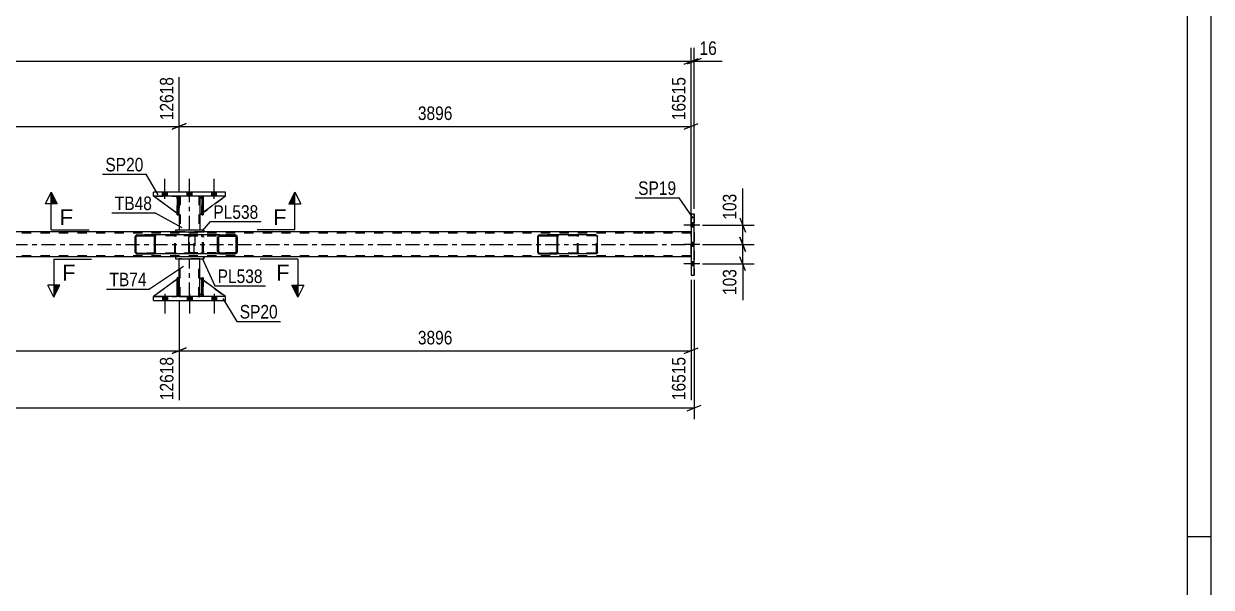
# Model space of a CAD drawing. Header units: millimetres. Extents: x -97 to 744, y -428 to 166.
# Drawn here: x 492.9 to 744, y -290 to -170.8 of the extents above; entities that cross this region are included whole.
import ezdxf

# ---------------------------------------------------------------- set-up
doc = ezdxf.new("R2010")
doc.units = ezdxf.units.MM
doc.linetypes.add('DXK_LINE_DOT2', pattern=[3.9198, 1.9599, -1.9599])
doc.linetypes.add('DXK_LINE_DOT3', pattern=[5.9187, 2.979, -0.9799, 0.9799, -0.9799])
doc.styles.add('Arial', font='ARIAL.TTF', dxfattribs={"height": 0.2})
doc.styles.add('Arial Narrow', font='ARIALN.TTF', dxfattribs={"height": 0.2})

# ---------------------------------------------------------------- blocks, each defined once
blk = doc.blocks.new('Unknown-814185529-1133')
at = {"color": 5, "linetype": 'Continuous'}
for p, q in [((744.03, -428.33), (744.03, 165.67)), ((739.03, -423.33), (739.03, 160.67)), ((744.03, -279.33), (739.03, -279.33))]:
    blk.add_line(p, q, dxfattribs=at)
blk = doc.blocks.new('Part-814185529-5481 - 5445')
at = {"linetype": 'Continuous'}
h = blk.add_hatch(dxfattribs=at)
h.set_pattern_fill('', scale=0.7, style=0, pattern_type=0)
h.set_pattern_definition([(45, (520.7236, -215.657), (-1.57154, 1.57154), [])])
h.paths.add_polyline_path([(520.75, -215.78), (520.72, -215.66), (520.65, -215.55), (520.54, -215.48), (520.41, -215.46), (516.83, -215.46), (516.7, -215.48), (516.59, -215.55), (516.52, -215.66), (516.49, -215.78), (516.49, -219.14), (516.52, -219.26), (516.59, -219.37), (516.7, -219.44), (516.83, -219.46), (520.41, -219.46), (520.54, -219.44), (520.65, -219.37), (520.72, -219.26), (520.75, -219.14)])
h.paths.add_polyline_path([(520.57, -219.2), (520.53, -219.25), (520.47, -219.29), (520.41, -219.3), (516.83, -219.3), (516.77, -219.29), (516.71, -219.25), (516.68, -219.2), (516.66, -219.14), (516.66, -215.78), (516.68, -215.72), (516.71, -215.67), (516.77, -215.63), (516.83, -215.62), (520.41, -215.62), (520.47, -215.63), (520.53, -215.67), (520.57, -215.72), (520.58, -215.78), (520.58, -219.14)])
at = {"color": 2, "linetype": 'Continuous'}
for p, q in [((516.52, -215.66), (516.49, -215.78)), ((516.49, -219.14), (516.49, -215.78)), ((516.66, -215.78), (516.68, -215.72)), ((516.66, -219.14), (516.66, -215.78)), ((516.68, -215.72), (516.71, -215.67)), ((516.83, -215.46), (516.7, -215.48)), ((516.71, -215.67), (516.77, -215.63)), ((516.77, -215.63), (516.83, -215.62)), ((516.83, -215.46), (520.41, -215.46)), ((516.83, -215.62), (520.41, -215.62)), ((528.11, -215.46), (520.41, -215.46)), ((520.54, -215.48), (520.41, -215.46)), ((520.41, -215.62), (520.47, -215.63)), ((520.47, -215.63), (520.53, -215.67)), ((520.53, -215.67), (520.57, -215.72)), ((520.57, -215.72), (520.58, -215.78)), ((520.58, -219.14), (520.58, -215.78)), ((520.75, -215.78), (520.72, -215.66)), ((520.75, -219.14), (520.75, -215.78)), ((516.49, -219.14), (516.52, -219.26)), ((516.68, -219.2), (516.66, -219.14)), ((516.71, -219.25), (516.68, -219.2)), ((516.7, -219.44), (516.83, -219.46)), ((516.77, -219.29), (516.71, -219.25)), ((516.83, -219.3), (516.77, -219.29)), ((516.83, -219.3), (520.41, -219.3)), ((516.83, -219.46), (520.41, -219.46)), ((520.47, -219.29), (520.41, -219.3)), ((520.41, -219.46), (520.54, -219.44)), ((528.11, -219.46), (520.41, -219.46)), ((520.53, -219.25), (520.47, -219.29)), ((520.57, -219.2), (520.53, -219.25)), ((520.58, -219.14), (520.57, -219.2)), ((520.72, -219.26), (520.75, -219.14))]:
    blk.add_line(p, q, dxfattribs=at)
at = {"color": 7, "linetype": 'DXK_LINE_DOT2'}
for p, q in [((520.41, -215.46), (516.83, -215.46)), ((528.76, -215.62), (516.83, -215.62)), ((524.84, -215.78), (524.87, -215.66)), ((524.84, -219.14), (524.84, -215.78)), ((525.03, -215.72), (525.01, -215.78)), ((525.01, -219.14), (525.01, -215.78)), ((525.06, -215.67), (525.03, -215.72)), ((525.05, -215.48), (525.18, -215.46)), ((525.12, -215.63), (525.06, -215.67)), ((525.18, -215.62), (525.12, -215.63)), ((528.76, -215.46), (528.11, -215.46)), ((528.76, -215.46), (528.89, -215.48)), ((528.82, -215.63), (528.76, -215.62)), ((528.88, -215.67), (528.82, -215.63)), ((528.92, -215.72), (528.88, -215.67)), ((528.93, -215.78), (528.92, -215.72)), ((528.93, -219.14), (528.93, -215.78)), ((529.07, -215.66), (529.1, -215.78)), ((529.1, -215.78), (529.1, -219.14)), ((528.76, -219.3), (516.83, -219.3)), ((520.41, -219.46), (516.83, -219.46)), ((524.87, -219.26), (524.84, -219.14)), ((525.01, -219.14), (525.03, -219.2)), ((525.03, -219.2), (525.06, -219.25)), ((525.18, -219.46), (525.05, -219.44)), ((525.06, -219.25), (525.08, -219.26)), ((525.08, -219.26), (525.12, -219.29)), ((525.12, -219.29), (525.18, -219.3)), ((528.76, -219.46), (528.11, -219.46)), ((528.76, -219.3), (528.82, -219.29)), ((528.89, -219.44), (528.76, -219.46)), ((528.82, -219.29), (528.88, -219.25)), ((528.88, -219.25), (528.92, -219.2)), ((528.92, -219.2), (528.93, -219.14)), ((529.1, -219.14), (529.07, -219.26))]:
    blk.add_line(p, q, dxfattribs=at)
at = {"color": 2, "linetype": 'Continuous'}
for centre, start, end in [((516.82, -215.79), 110.7583, 155.68), ((520.42, -215.79), 24.32, 69.2417), ((516.82, -219.13), 204.32, 249.2417), ((520.42, -219.13), 290.7583, 335.68)]:
    blk.add_arc(centre, 0.331, start, end, dxfattribs=at)
at = {"color": 7, "linetype": 'DXK_LINE_DOT2'}
for centre, start, end in [((525.17, -215.79), 110.7583, 155.68), ((528.77, -215.79), 24.32, 69.2417), ((525.17, -219.13), 204.32, 249.2417), ((528.77, -219.13), 290.7583, 335.68)]:
    blk.add_arc(centre, 0.331, start, end, dxfattribs=at)
blk = doc.blocks.new('Part-814185529-5485 - 5445')
at = {"linetype": 'Continuous'}
h = blk.add_hatch(dxfattribs=at)
h.set_pattern_fill('', scale=0.7, style=0, pattern_type=0)
h.set_pattern_definition([(45, (605.8578, -215.657), (-1.57154, 1.57154), [])])
h.paths.add_polyline_path([(605.88, -215.78), (605.86, -215.66), (605.78, -215.55), (605.67, -215.48), (605.54, -215.46), (601.97, -215.46), (601.84, -215.48), (601.73, -215.55), (601.65, -215.66), (601.63, -215.78), (601.63, -219.14), (601.65, -219.26), (601.73, -219.37), (601.84, -219.44), (601.97, -219.46), (605.54, -219.46), (605.67, -219.44), (605.78, -219.37), (605.86, -219.26), (605.88, -219.14)])
h.paths.add_polyline_path([(605.7, -219.2), (605.66, -219.25), (605.61, -219.29), (605.54, -219.3), (601.97, -219.3), (601.9, -219.29), (601.85, -219.25), (601.81, -219.2), (601.8, -219.14), (601.8, -215.78), (601.81, -215.72), (601.85, -215.67), (601.9, -215.63), (601.97, -215.62), (605.54, -215.62), (605.61, -215.63), (605.66, -215.67), (605.7, -215.72), (605.71, -215.78), (605.71, -219.14)])
at = {"color": 2, "linetype": 'Continuous'}
for p, q in [((601.65, -215.66), (601.63, -215.78)), ((601.63, -219.14), (601.63, -215.78)), ((601.8, -215.78), (601.81, -215.72)), ((601.8, -219.14), (601.8, -215.78)), ((601.81, -215.72), (601.85, -215.67)), ((601.97, -215.46), (601.84, -215.48)), ((601.85, -215.67), (601.9, -215.63)), ((601.9, -215.63), (601.97, -215.62)), ((601.97, -215.46), (605.54, -215.46)), ((601.97, -215.62), (605.54, -215.62)), ((613.89, -215.46), (605.54, -215.46)), ((605.67, -215.48), (605.54, -215.46)), ((605.54, -215.62), (605.61, -215.63)), ((605.61, -215.63), (605.66, -215.67)), ((605.66, -215.67), (605.7, -215.72)), ((605.7, -215.72), (605.71, -215.78)), ((605.71, -219.14), (605.71, -215.78)), ((605.88, -215.78), (605.86, -215.66)), ((605.88, -219.14), (605.88, -215.78)), ((613.89, -215.46), (614.02, -215.48)), ((614.21, -215.66), (614.23, -215.78)), ((614.23, -219.14), (614.23, -215.78)), ((601.63, -219.14), (601.65, -219.26)), ((601.81, -219.2), (601.8, -219.14)), ((601.85, -219.25), (601.81, -219.2)), ((601.84, -219.44), (601.97, -219.46)), ((601.9, -219.29), (601.85, -219.25)), ((601.97, -219.3), (601.9, -219.29)), ((601.97, -219.3), (605.54, -219.3)), ((601.97, -219.46), (605.54, -219.46)), ((605.61, -219.29), (605.54, -219.3)), ((605.54, -219.46), (605.67, -219.44)), ((613.89, -219.46), (605.54, -219.46)), ((605.66, -219.25), (605.61, -219.29)), ((605.7, -219.2), (605.66, -219.25)), ((605.71, -219.14), (605.7, -219.2)), ((605.86, -219.26), (605.88, -219.14)), ((614.02, -219.44), (613.89, -219.46)), ((614.23, -219.14), (614.21, -219.26))]:
    blk.add_line(p, q, dxfattribs=at)
at = {"color": 7, "linetype": 'DXK_LINE_DOT2'}
for p, q in [((605.54, -215.46), (601.97, -215.46)), ((613.89, -215.62), (601.97, -215.62)), ((609.98, -215.78), (610, -215.66)), ((609.98, -219.14), (609.98, -215.78)), ((610.16, -215.72), (610.15, -215.78)), ((610.15, -219.14), (610.15, -215.78)), ((610.2, -215.67), (610.16, -215.72)), ((610.19, -215.48), (610.32, -215.46)), ((610.25, -215.63), (610.2, -215.67)), ((610.32, -215.62), (610.25, -215.63)), ((613.96, -215.63), (613.89, -215.62)), ((614.01, -215.67), (613.96, -215.63)), ((614.05, -215.72), (614.01, -215.67)), ((614.06, -215.78), (614.05, -215.72)), ((614.06, -219.14), (614.06, -215.78)), ((613.89, -219.3), (601.97, -219.3)), ((605.54, -219.46), (601.97, -219.46)), ((610, -219.26), (609.98, -219.14)), ((610.15, -219.14), (610.16, -219.2)), ((610.16, -219.2), (610.2, -219.25)), ((610.32, -219.46), (610.19, -219.44)), ((610.2, -219.25), (610.21, -219.26)), ((610.21, -219.26), (610.25, -219.29)), ((610.25, -219.29), (610.32, -219.3)), ((613.89, -219.3), (613.96, -219.29)), ((613.96, -219.29), (614.01, -219.25)), ((614.01, -219.25), (614.05, -219.2)), ((614.05, -219.2), (614.06, -219.14))]:
    blk.add_line(p, q, dxfattribs=at)
at = {"color": 2, "linetype": 'Continuous'}
for centre, start, end in [((601.95, -215.79), 110.7583, 155.68), ((605.56, -215.79), 24.32, 69.2417), ((613.91, -215.79), 24.32, 69.2417), ((601.95, -219.13), 204.32, 249.2417), ((605.56, -219.13), 290.7583, 335.68), ((613.91, -219.13), 290.7583, 335.68)]:
    blk.add_arc(centre, 0.331, start, end, dxfattribs=at)
at = {"color": 7, "linetype": 'DXK_LINE_DOT2'}
for centre, start, end in [((610.3, -215.79), 110.7583, 155.68), ((610.3, -219.13), 204.32, 249.2417)]:
    blk.add_arc(centre, 0.331, start, end, dxfattribs=at)
blk = doc.blocks.new('Part-814185529-5675 - 5445')
at = {"color": 7, "linetype": 'DXK_LINE_DOT2'}
for p, q in [((530.86, -224.5), (530.54, -224.5)), ((530.54, -227.9), (530.54, -224.5)), ((530.54, -228.5), (530.54, -224.5)), ((530.86, -224.5), (530.86, -227.9)), ((530.86, -228.5), (530.86, -224.5)), ((530.86, -227.9), (530.54, -227.9)), ((530.54, -228.5), (530.54, -227.9)), ((530.86, -228.5), (530.54, -228.5)), ((530.86, -227.9), (530.86, -228.5)), ((530.86, -228.5), (530.86, -228.5))]:
    blk.add_line(p, q, dxfattribs=at)
blk = doc.blocks.new('Part-814185529-5661 - 5445')
at = {"color": 7, "linetype": 'DXK_LINE_DOT2'}
for p, q in [((530.78, -207.22), (530.18, -207.82)), ((530.18, -211.22), (535.58, -207.22)), ((530.18, -207.82), (530.18, -211.22)), ((535.58, -207.22), (530.78, -207.22))]:
    blk.add_line(p, q, dxfattribs=at)
blk = doc.blocks.new('Part-814185529-5655 - 5445')
at = {"color": 7, "linetype": 'DXK_LINE_DOT2'}
for p, q in [((525.78, -211.22), (520.38, -207.22)), ((520.38, -207.22), (525.18, -207.22)), ((525.18, -207.22), (525.78, -207.82)), ((525.78, -207.82), (525.18, -207.22)), ((525.78, -207.82), (525.78, -211.22)), ((525.78, -207.82), (525.78, -207.82)), ((525.78, -207.82), (525.78, -211.22))]:
    blk.add_line(p, q, dxfattribs=at)
blk = doc.blocks.new('Part-814185529-5651 - 5445')
at = {"color": 2, "linetype": 'Continuous'}
for p, q in [((530.86, -207.22), (530.54, -207.22)), ((530.54, -207.22), (530.54, -211.22)), ((530.86, -207.22), (530.86, -207.22)), ((530.86, -207.22), (530.86, -211.22)), ((530.86, -211.22), (530.54, -211.22))]:
    blk.add_line(p, q, dxfattribs=at)
at = {"color": 7, "linetype": 'DXK_LINE_DOT2'}
for p, q in [((530.54, -207.82), (530.54, -207.22)), ((530.86, -207.82), (530.54, -207.82)), ((530.54, -207.82), (530.54, -211.22)), ((530.86, -207.82), (530.86, -207.22)), ((530.86, -207.22), (530.86, -207.22)), ((530.86, -211.22), (530.86, -207.82))]:
    blk.add_line(p, q, dxfattribs=at)
blk = doc.blocks.new('Part-814185529-5538 - 5445')
at = {"color": 2, "linetype": 'Continuous'}
for p, q in [((525.78, -207.22), (525.78, -207.82)), ((530.18, -207.22), (530.18, -207.82)), ((525.78, -211.22), (525.78, -214.42)), ((530.18, -211.22), (530.18, -214.42))]:
    blk.add_line(p, q, dxfattribs=at)
at = {"color": 7, "linetype": 'DXK_LINE_DOT2'}
for p, q in [((530.18, -207.22), (525.78, -207.22)), ((525.78, -207.82), (525.78, -211.22)), ((526.02, -207.22), (526.02, -214.42)), ((529.94, -207.22), (529.94, -214.42)), ((530.18, -207.82), (530.18, -211.22)), ((530.18, -214.42), (525.78, -214.42))]:
    blk.add_line(p, q, dxfattribs=at)
at = {"color": 7, "linetype": 'DXK_LINE_DOT3'}
blk.add_line((527.98, -214.42), (527.98, -207.22), dxfattribs=at)
blk = doc.blocks.new('Part-814185529-5604 - 5445')
at = {"color": 2, "linetype": 'Continuous'}
for p, q in [((524.98, -214.42), (524.98, -214.82)), ((530.98, -214.42), (524.98, -214.42)), ((524.98, -214.82), (530.98, -214.82)), ((530.98, -214.42), (530.98, -214.82)), ((530.98, -214.42), (530.98, -214.42)), ((530.98, -214.82), (530.98, -214.82))]:
    blk.add_line(p, q, dxfattribs=at)
at = {"color": 7, "linetype": 'DXK_LINE_DOT2'}
for p, q in [((524.98, -214.42), (524.98, -214.82)), ((530.98, -214.82), (530.98, -214.42)), ((530.98, -214.42), (530.98, -214.42)), ((530.98, -214.82), (530.98, -214.82))]:
    blk.add_line(p, q, dxfattribs=at)
blk = doc.blocks.new('Part-814185529-5685 - 5445')
at = {"color": 2, "linetype": 'Continuous'}
for p, q in [((634.05, -210.96), (634.05, -210.96)), ((634.05, -210.96), (634.69, -210.96)), ((634.05, -210.96), (634.05, -223.96)), ((634.69, -223.96), (634.69, -210.96)), ((634.05, -223.96), (634.05, -223.96)), ((634.05, -223.96), (634.69, -223.96))]:
    blk.add_line(p, q, dxfattribs=at)
at = {"color": 7, "linetype": 'DXK_LINE_DOT2'}
for p, q in [((634.05, -210.96), (634.05, -223.96)), ((634.69, -210.96), (634.69, -210.96)), ((634.69, -210.96), (634.69, -223.96)), ((634.69, -223.96), (634.69, -223.96))]:
    blk.add_line(p, q, dxfattribs=at)
blk = doc.blocks.new('Part-814185529-5556 - 5445')
at = {"linetype": 'Continuous'}
h = blk.add_hatch(dxfattribs=at)
h.set_pattern_fill('', scale=0.7, style=0, pattern_type=0)
h.set_pattern_definition([(45, (538.0556, -215.7558), (-1.57154, 1.57154), [])])
h.paths.add_polyline_path([(538.09, -215.94), (538.06, -215.76), (537.95, -215.6), (537.78, -215.5), (537.59, -215.46), (534.41, -215.46), (534.21, -215.5), (534.05, -215.6), (533.94, -215.76), (533.9, -215.94), (533.9, -218.98), (533.94, -219.16), (534.05, -219.32), (534.21, -219.42), (534.41, -219.46), (537.59, -219.46), (537.78, -219.42), (537.95, -219.32), (538.06, -219.16), (538.09, -218.98)])
h.paths.add_polyline_path([(537.82, -219.07), (537.77, -219.15), (537.69, -219.2), (537.59, -219.22), (534.41, -219.22), (534.31, -219.2), (534.23, -219.15), (534.17, -219.07), (534.16, -218.98), (534.16, -215.94), (534.17, -215.85), (534.23, -215.77), (534.31, -215.72), (534.41, -215.7), (537.59, -215.7), (537.69, -215.72), (537.77, -215.77), (537.82, -215.85), (537.84, -215.94), (537.84, -218.98)])
at = {"color": 2, "linetype": 'Continuous'}
for p, q in [((527.84, -215.94), (527.86, -215.76)), ((527.84, -218.98), (527.84, -215.94)), ((527.86, -215.76), (527.91, -215.6)), ((527.91, -215.6), (528, -215.5)), ((528, -215.5), (528.11, -215.46)), ((534.41, -215.46), (528.11, -215.46)), ((533.94, -215.76), (533.9, -215.94)), ((533.9, -218.98), (533.9, -215.94)), ((534.16, -215.94), (534.17, -215.85)), ((534.16, -218.98), (534.16, -215.94)), ((534.17, -215.85), (534.23, -215.77)), ((534.41, -215.46), (534.21, -215.5)), ((534.23, -215.77), (534.31, -215.72)), ((534.31, -215.72), (534.41, -215.7)), ((534.41, -215.46), (537.59, -215.46)), ((534.41, -215.7), (537.59, -215.7)), ((537.78, -215.5), (537.59, -215.46)), ((537.59, -215.7), (537.69, -215.72)), ((537.69, -215.72), (537.77, -215.77)), ((537.77, -215.77), (537.82, -215.85)), ((537.82, -215.85), (537.84, -215.94)), ((537.84, -218.98), (537.84, -215.94)), ((538.09, -215.94), (538.06, -215.76)), ((538.09, -218.98), (538.09, -215.94)), ((527.86, -219.16), (527.84, -218.98)), ((527.91, -219.32), (527.86, -219.16)), ((528, -219.42), (527.91, -219.32)), ((528.11, -219.46), (528, -219.42)), ((534.41, -219.46), (528.11, -219.46)), ((533.9, -218.98), (533.94, -219.16)), ((534.17, -219.07), (534.16, -218.98)), ((534.23, -219.15), (534.17, -219.07)), ((534.21, -219.42), (534.41, -219.46)), ((534.31, -219.2), (534.23, -219.15)), ((534.41, -219.22), (534.31, -219.2)), ((534.41, -219.22), (537.59, -219.22)), ((534.41, -219.46), (537.59, -219.46)), ((537.69, -219.2), (537.59, -219.22)), ((537.59, -219.46), (537.78, -219.42)), ((537.77, -219.15), (537.69, -219.2)), ((537.82, -219.07), (537.77, -219.15)), ((537.84, -218.98), (537.82, -219.07)), ((538.06, -219.16), (538.09, -218.98))]:
    blk.add_line(p, q, dxfattribs=at)
at = {"color": 7, "linetype": 'DXK_LINE_DOT2'}
for p, q in [((527.98, -215.85), (527.97, -215.94)), ((527.97, -218.98), (527.97, -215.94)), ((528.01, -215.77), (527.98, -215.85)), ((528.05, -215.72), (528.01, -215.77)), ((528.11, -215.7), (528.05, -215.72)), ((537.59, -215.7), (528.11, -215.7)), ((529.1, -215.7), (529.1, -215.46)), ((530.44, -215.46), (530.63, -215.5)), ((530.54, -215.72), (530.44, -215.7)), ((530.62, -215.77), (530.54, -215.72)), ((530.67, -215.85), (530.62, -215.77)), ((530.69, -215.94), (530.67, -215.85)), ((530.69, -218.98), (530.69, -215.94)), ((530.91, -215.76), (530.94, -215.94)), ((530.94, -218.98), (530.94, -215.94)), ((537.59, -215.46), (534.41, -215.46)), ((527.97, -218.98), (527.98, -219.07)), ((527.98, -219.07), (528.01, -219.15)), ((528.01, -219.15), (528.05, -219.2)), ((528.05, -219.2), (528.11, -219.22)), ((537.59, -219.22), (528.11, -219.22)), ((529.1, -219.46), (529.1, -219.22)), ((530.44, -219.22), (530.54, -219.2)), ((530.63, -219.42), (530.44, -219.46)), ((530.54, -219.2), (530.62, -219.15)), ((530.62, -219.15), (530.67, -219.07)), ((530.67, -219.07), (530.69, -218.98)), ((530.94, -218.98), (530.91, -219.16)), ((537.59, -219.46), (534.41, -219.46))]:
    blk.add_line(p, q, dxfattribs=at)
for centre, start, end in [((530.46, -215.95), 23.8494, 68.8059), ((530.46, -218.96), 291.1941, 336.1506)]:
    blk.add_arc(centre, 0.492, start, end, dxfattribs=at)
at = {"color": 2, "linetype": 'Continuous'}
for centre, start, end in [((534.39, -215.95), 111.1941, 156.1506), ((537.61, -215.95), 23.8494, 68.8059), ((534.39, -218.96), 203.8494, 248.8059), ((537.61, -218.96), 291.1941, 336.1506)]:
    blk.add_arc(centre, 0.492, start, end, dxfattribs=at)
blk = doc.blocks.new('Part-814185529-5596 - 5445')
at = {"color": 2, "linetype": 'Continuous'}
for p, q in [((525.34, -224.83), (520.38, -228.5)), ((525.78, -224.5), (525.66, -224.59)), ((525.78, -227.9), (525.78, -224.5)), ((525.34, -228.35), (525.18, -228.5)), ((525.78, -227.9), (525.66, -228.03)), ((525.78, -227.9), (525.78, -227.9))]:
    blk.add_line(p, q, dxfattribs=at)
at = {"color": 7, "linetype": 'DXK_LINE_DOT2'}
for p, q in [((525.66, -224.59), (525.34, -224.83)), ((525.78, -227.9), (525.78, -224.5)), ((520.38, -228.5), (525.18, -228.5)), ((525.78, -227.9), (525.18, -228.5)), ((525.66, -228.03), (525.34, -228.35))]:
    blk.add_line(p, q, dxfattribs=at)
blk = doc.blocks.new('Part-814185529-5599 - 5445')
at = {"color": 7, "linetype": 'DXK_LINE_DOT2'}
for p, q in [((530.18, -227.9), (530.18, -224.5)), ((530.18, -224.5), (535.58, -228.5)), ((530.78, -228.5), (530.18, -227.9)), ((535.58, -228.5), (530.78, -228.5))]:
    blk.add_line(p, q, dxfattribs=at)
blk = doc.blocks.new('Part-814185529-5609 - 5445')
at = {"color": 2, "linetype": 'Continuous'}
for p, q in [((524.98, -220.1), (524.98, -220.5)), ((530.98, -220.1), (524.98, -220.1)), ((524.98, -220.5), (530.98, -220.5)), ((530.98, -220.1), (530.98, -220.5)), ((530.98, -220.1), (530.98, -220.1)), ((530.98, -220.5), (530.98, -220.5))]:
    blk.add_line(p, q, dxfattribs=at)
at = {"color": 7, "linetype": 'DXK_LINE_DOT2'}
for p, q in [((524.98, -220.1), (524.98, -220.5)), ((530.98, -220.5), (530.98, -220.1)), ((530.98, -220.1), (530.98, -220.1)), ((530.98, -220.5), (530.98, -220.5))]:
    blk.add_line(p, q, dxfattribs=at)
blk = doc.blocks.new('Bolt-814185529-5731 - 5445')
at = {"linetype": 'Continuous'}
for points in [[(522.26, -207.22), (523.3, -207.22), (523.3, -206.42), (522.26, -206.42)], [(522.26, -207.22), (523.3, -207.22), (523.3, -206.42), (522.26, -206.42)], [(522.26, -207.22), (523.3, -207.22), (523.3, -206.42), (522.26, -206.42)], [(527.46, -207.22), (528.5, -207.22), (528.5, -206.42), (527.46, -206.42)], [(527.46, -207.22), (528.5, -207.22), (528.5, -206.42), (527.46, -206.42)], [(532.66, -207.22), (533.7, -207.22), (533.7, -206.42), (532.66, -206.42)], [(532.66, -207.22), (533.7, -207.22), (533.7, -206.42), (532.66, -206.42)], [(532.66, -207.22), (533.7, -207.22), (533.7, -206.42), (532.66, -206.42)]]:
    blk.add_hatch(color=1, dxfattribs=at).paths.add_polyline_path(points)
at = {"color": 1, "linetype": 'Continuous'}
for p, q in [((522.78, -207.82), (522.78, -203.62)), ((522.78, -207.82), (522.78, -203.62)), ((522.78, -207.82), (522.78, -203.62)), ((527.98, -207.82), (527.98, -203.62)), ((527.98, -207.82), (527.98, -203.62)), ((533.18, -207.82), (533.18, -203.62)), ((533.18, -207.82), (533.18, -203.62)), ((533.18, -207.82), (533.18, -203.62)), ((522.26, -207.22), (522.26, -206.42)), ((522.26, -207.22), (522.26, -206.42)), ((522.26, -207.22), (522.26, -206.42)), ((523.3, -207.22), (523.3, -206.42)), ((523.3, -207.22), (523.3, -206.42)), ((523.3, -207.22), (523.3, -206.42)), ((527.46, -207.22), (527.46, -206.42)), ((527.46, -207.22), (527.46, -206.42)), ((528.5, -207.22), (528.5, -206.42)), ((528.5, -207.22), (528.5, -206.42)), ((532.66, -207.22), (532.66, -206.42)), ((532.66, -207.22), (532.66, -206.42)), ((532.66, -207.22), (532.66, -206.42)), ((533.7, -207.22), (533.7, -206.42)), ((533.7, -207.22), (533.7, -206.42)), ((533.7, -207.22), (533.7, -206.42))]:
    blk.add_line(p, q, dxfattribs=at)
blk = doc.blocks.new('Part-814185529-5614 - 5445')
at = {"color": 2, "linetype": 'Continuous'}
for p, q in [((525.78, -224.5), (525.78, -220.5)), ((530.18, -224.5), (530.18, -220.5)), ((525.78, -228.5), (525.78, -227.9)), ((530.18, -228.5), (530.18, -227.9))]:
    blk.add_line(p, q, dxfattribs=at)
at = {"color": 7, "linetype": 'DXK_LINE_DOT2'}
for p, q in [((530.18, -220.5), (525.78, -220.5)), ((526.02, -228.5), (526.02, -220.5)), ((529.94, -228.5), (529.94, -220.5)), ((525.78, -227.9), (525.78, -224.5)), ((530.18, -227.9), (530.18, -224.5)), ((525.78, -228.5), (530.18, -228.5))]:
    blk.add_line(p, q, dxfattribs=at)
at = {"color": 7, "linetype": 'DXK_LINE_DOT3'}
blk.add_line((527.98, -228.5), (527.98, -220.5), dxfattribs=at)
blk = doc.blocks.new('Part-814185529-5615 - 5445')
at = {"color": 7, "linetype": 'DXK_LINE_DOT2'}
for p, q in [((530.54, -207.82), (530.54, -207.22)), ((530.54, -207.22), (530.54, -207.22)), ((530.54, -207.22), (530.54, -211.22)), ((530.86, -207.22), (530.54, -207.22)), ((530.54, -211.22), (530.54, -207.82)), ((530.54, -207.82), (530.86, -207.82)), ((530.86, -207.82), (530.86, -207.22)), ((530.86, -211.22), (530.86, -207.22)), ((530.86, -207.82), (530.86, -211.22)), ((530.54, -211.22), (530.86, -211.22))]:
    blk.add_line(p, q, dxfattribs=at)
blk = doc.blocks.new('Part-814185529-5621 - 5445')
at = {"color": 7, "linetype": 'DXK_LINE_DOT2'}
for p, q in [((623.83, -215.06), (46.85, -215.06)), ((530.98, -214.82), (524.98, -214.82)), ((634.05, -215.06), (623.93, -215.06)), ((634.05, -214.82), (634.05, -220.1)), ((634.05, -219.62), (634.05, -215.3)), ((623.83, -219.86), (46.85, -219.86)), ((530.98, -220.1), (524.98, -220.1)), ((634.05, -219.86), (623.93, -219.86))]:
    blk.add_line(p, q, dxfattribs=at)
at = {"color": 2, "linetype": 'Continuous'}
for p, q in [((524.98, -214.82), (360.71, -214.82)), ((623.83, -214.82), (530.98, -214.82)), ((634.05, -214.82), (623.93, -214.82)), ((524.98, -220.1), (360.71, -220.1)), ((623.83, -220.1), (530.98, -220.1)), ((634.05, -220.1), (623.93, -220.1))]:
    blk.add_line(p, q, dxfattribs=at)
at = {"color": 7, "linetype": 'DXK_LINE_DOT3'}
for p, q in [((46.85, -217.46), (623.83, -217.46)), ((623.93, -217.46), (634.05, -217.46))]:
    blk.add_line(p, q, dxfattribs=at)
blk = doc.blocks.new('Part-814185529-5622 - 5445')
at = {"color": 7, "linetype": 'DXK_LINE_DOT2'}
for p, q in [((525.66, -224.5), (525.34, -224.5)), ((525.34, -227.9), (525.34, -224.5)), ((525.34, -228.5), (525.34, -224.5)), ((525.66, -224.5), (525.66, -227.9)), ((525.66, -228.5), (525.66, -224.5)), ((525.66, -227.9), (525.34, -227.9)), ((525.34, -228.5), (525.34, -227.9)), ((525.66, -228.5), (525.34, -228.5)), ((525.66, -227.9), (525.66, -228.5)), ((525.66, -228.5), (525.66, -228.5))]:
    blk.add_line(p, q, dxfattribs=at)
blk = doc.blocks.new('Part-814185529-5623 - 5445')
at = {"color": 2, "linetype": 'Continuous'}
for p, q in [((530.54, -228.5), (530.54, -224.5)), ((530.54, -224.5), (530.86, -224.5)), ((530.86, -228.5), (530.86, -224.5)), ((530.54, -228.5), (530.54, -228.5)), ((530.86, -228.5), (530.54, -228.5))]:
    blk.add_line(p, q, dxfattribs=at)
at = {"color": 7, "linetype": 'DXK_LINE_DOT2'}
for p, q in [((530.54, -224.5), (530.54, -227.9)), ((530.86, -227.9), (530.86, -224.5)), ((530.54, -227.9), (530.54, -228.5)), ((530.54, -227.9), (530.86, -227.9)), ((530.86, -228.5), (530.86, -227.9)), ((530.86, -228.5), (530.86, -228.5))]:
    blk.add_line(p, q, dxfattribs=at)
blk = doc.blocks.new('Part-814185529-5705 - 5445')
at = {"color": 2, "linetype": 'Continuous'}
for p, q in [((520.38, -229.3), (520.38, -228.5)), ((535.58, -228.5), (520.38, -228.5)), ((535.58, -229.3), (535.58, -228.5)), ((520.38, -229.3), (535.58, -229.3))]:
    blk.add_line(p, q, dxfattribs=at)
at = {"color": 7, "linetype": 'DXK_LINE_DOT2'}
for p, q in [((520.38, -229.3), (520.38, -228.5)), ((535.58, -229.3), (535.58, -228.5))]:
    blk.add_line(p, q, dxfattribs=at)
blk = doc.blocks.new('Part-814185529-5624 - 5445')
at = {"color": 2, "linetype": 'Continuous'}
for p, q in [((525.34, -228.5), (525.34, -224.5)), ((525.34, -224.5), (525.66, -224.5)), ((525.66, -228.5), (525.66, -224.5)), ((525.34, -228.5), (525.34, -228.5)), ((525.66, -228.5), (525.34, -228.5))]:
    blk.add_line(p, q, dxfattribs=at)
at = {"color": 7, "linetype": 'DXK_LINE_DOT2'}
for p, q in [((525.34, -224.5), (525.34, -227.9)), ((525.66, -227.9), (525.66, -224.5)), ((525.34, -227.9), (525.34, -228.5)), ((525.34, -227.9), (525.66, -227.9)), ((525.66, -228.5), (525.66, -227.9)), ((525.66, -228.5), (525.66, -228.5))]:
    blk.add_line(p, q, dxfattribs=at)
blk = doc.blocks.new('Part-814185529-5627 - 5445')
at = {"color": 7, "linetype": 'DXK_LINE_DOT2'}
for p, q in [((525.78, -224.5), (520.38, -228.5)), ((525.78, -227.9), (525.78, -224.5)), ((525.78, -224.5), (525.78, -227.9)), ((520.38, -228.5), (525.18, -228.5)), ((525.18, -228.5), (525.78, -227.9)), ((525.78, -227.9), (525.18, -228.5)), ((525.78, -227.9), (525.78, -227.9))]:
    blk.add_line(p, q, dxfattribs=at)
blk = doc.blocks.new('Part-814185529-5650 - 5445')
at = {"color": 7, "linetype": 'DXK_LINE_DOT2'}
for p, q in [((525.34, -207.82), (525.34, -207.22)), ((525.34, -207.22), (525.34, -207.22)), ((525.34, -207.22), (525.34, -211.22)), ((525.66, -207.22), (525.34, -207.22)), ((525.34, -211.22), (525.34, -207.82)), ((525.34, -207.82), (525.66, -207.82)), ((525.66, -207.82), (525.66, -207.22)), ((525.66, -211.22), (525.66, -207.22)), ((525.66, -207.82), (525.66, -211.22)), ((525.34, -211.22), (525.66, -211.22))]:
    blk.add_line(p, q, dxfattribs=at)
blk = doc.blocks.new('Part-814185529-5652 - 5445')
at = {"color": 2, "linetype": 'Continuous'}
for p, q in [((525.66, -207.22), (525.34, -207.22)), ((525.34, -207.22), (525.34, -211.22)), ((525.66, -207.22), (525.66, -207.22)), ((525.66, -207.22), (525.66, -211.22)), ((525.66, -211.22), (525.34, -211.22))]:
    blk.add_line(p, q, dxfattribs=at)
at = {"color": 7, "linetype": 'DXK_LINE_DOT2'}
for p, q in [((525.34, -207.82), (525.34, -207.22)), ((525.66, -207.82), (525.34, -207.82)), ((525.34, -207.82), (525.34, -211.22)), ((525.66, -207.82), (525.66, -207.22)), ((525.66, -207.22), (525.66, -207.22)), ((525.66, -211.22), (525.66, -207.82))]:
    blk.add_line(p, q, dxfattribs=at)
blk = doc.blocks.new('Part-814185529-5658 - 5445')
at = {"color": 2, "linetype": 'Continuous'}
for p, q in [((525.34, -210.89), (520.38, -207.22)), ((525.34, -207.37), (525.18, -207.22)), ((525.78, -207.82), (525.66, -207.69)), ((525.78, -207.82), (525.78, -207.82)), ((525.78, -211.22), (525.78, -207.82)), ((525.66, -211.13), (525.78, -211.22)), ((525.78, -211.22), (525.78, -211.22))]:
    blk.add_line(p, q, dxfattribs=at)
at = {"color": 7, "linetype": 'DXK_LINE_DOT2'}
for p, q in [((525.18, -207.22), (520.38, -207.22)), ((525.18, -207.22), (525.78, -207.82)), ((525.66, -207.69), (525.34, -207.37)), ((525.78, -207.82), (525.78, -211.22)), ((525.66, -211.13), (525.34, -210.89))]:
    blk.add_line(p, q, dxfattribs=at)
blk = doc.blocks.new('Part-814185529-5674 - 5445')
at = {"color": 2, "linetype": 'Continuous'}
for p, q in [((530.54, -207.47), (530.18, -207.82)), ((530.18, -207.82), (530.18, -211.22)), ((535.58, -207.22), (530.86, -210.72)), ((530.54, -210.96), (530.18, -211.22))]:
    blk.add_line(p, q, dxfattribs=at)
at = {"color": 7, "linetype": 'DXK_LINE_DOT2'}
for p, q in [((530.78, -207.22), (530.54, -207.47)), ((535.58, -207.22), (530.78, -207.22)), ((530.86, -210.72), (530.54, -210.96))]:
    blk.add_line(p, q, dxfattribs=at)
blk = doc.blocks.new('Part-814185529-5700 - 5445')
at = {"color": 2, "linetype": 'Continuous'}
for p, q in [((530.18, -227.9), (530.18, -224.5)), ((530.54, -224.76), (530.18, -224.5)), ((535.58, -228.5), (530.86, -225)), ((530.54, -228.25), (530.18, -227.9))]:
    blk.add_line(p, q, dxfattribs=at)
at = {"color": 7, "linetype": 'DXK_LINE_DOT2'}
for p, q in [((530.86, -225), (530.54, -224.76)), ((530.78, -228.5), (530.54, -228.25)), ((535.58, -228.5), (530.78, -228.5)), ((535.58, -228.5), (535.58, -228.5)), ((535.58, -228.5), (535.58, -228.5))]:
    blk.add_line(p, q, dxfattribs=at)
blk = doc.blocks.new('Part-814185529-5710 - 5445')
at = {"color": 2, "linetype": 'Continuous'}
for p, q in [((520.38, -207.22), (520.38, -206.42)), ((535.58, -206.42), (520.38, -206.42)), ((535.58, -207.22), (520.38, -207.22)), ((535.58, -207.22), (535.58, -206.42))]:
    blk.add_line(p, q, dxfattribs=at)
at = {"color": 7, "linetype": 'DXK_LINE_DOT2'}
for p, q in [((520.38, -207.22), (520.38, -206.42)), ((535.58, -207.22), (535.58, -206.42))]:
    blk.add_line(p, q, dxfattribs=at)
blk = doc.blocks.new('Bolt-814185529-5730 - 5445')
at = {"linetype": 'Continuous'}
for points in [[(523.3, -228.5), (522.26, -228.5), (522.26, -229.3), (523.3, -229.3)], [(523.3, -228.5), (522.26, -228.5), (522.26, -229.3), (523.3, -229.3)], [(523.3, -228.5), (522.26, -228.5), (522.26, -229.3), (523.3, -229.3)], [(528.5, -228.5), (527.46, -228.5), (527.46, -229.3), (528.5, -229.3)], [(528.5, -228.5), (527.46, -228.5), (527.46, -229.3), (528.5, -229.3)], [(533.7, -228.5), (532.66, -228.5), (532.66, -229.3), (533.7, -229.3)], [(533.7, -228.5), (532.66, -228.5), (532.66, -229.3), (533.7, -229.3)], [(533.7, -228.5), (532.66, -228.5), (532.66, -229.3), (533.7, -229.3)]]:
    blk.add_hatch(color=1, dxfattribs=at).paths.add_polyline_path(points)
at = {"color": 1, "linetype": 'Continuous'}
for p, q in [((522.26, -228.5), (522.26, -229.3)), ((522.26, -228.5), (522.26, -229.3)), ((522.26, -228.5), (522.26, -229.3)), ((522.78, -227.9), (522.78, -232.1)), ((522.78, -227.9), (522.78, -232.1)), ((522.78, -227.9), (522.78, -232.1)), ((523.3, -228.5), (523.3, -229.3)), ((523.3, -228.5), (523.3, -229.3)), ((523.3, -228.5), (523.3, -229.3)), ((527.46, -228.5), (527.46, -229.3)), ((527.46, -228.5), (527.46, -229.3)), ((527.98, -227.9), (527.98, -232.1)), ((527.98, -227.9), (527.98, -232.1)), ((528.5, -228.5), (528.5, -229.3)), ((528.5, -228.5), (528.5, -229.3)), ((532.66, -228.5), (532.66, -229.3)), ((532.66, -228.5), (532.66, -229.3)), ((532.66, -228.5), (532.66, -229.3)), ((533.18, -227.9), (533.18, -232.1)), ((533.18, -227.9), (533.18, -232.1)), ((533.18, -227.9), (533.18, -232.1)), ((533.7, -228.5), (533.7, -229.3)), ((533.7, -228.5), (533.7, -229.3)), ((533.7, -228.5), (533.7, -229.3))]:
    blk.add_line(p, q, dxfattribs=at)
blk = doc.blocks.new('Bolt-814185529-5748 - 5445')
at = {"linetype": 'Continuous'}
for points in [[(634.69, -213.8), (634.69, -212.92), (634.05, -212.92), (634.05, -213.8)], [(634.69, -213.8), (634.69, -212.92), (634.05, -212.92), (634.05, -213.8)], [(634.69, -213.8), (634.69, -212.92), (634.05, -212.92), (634.05, -213.8)], [(634.69, -217.92), (634.69, -217.04), (634.05, -217.04), (634.05, -217.92)], [(634.69, -217.92), (634.69, -217.04), (634.05, -217.04), (634.05, -217.92)], [(634.69, -222), (634.69, -221.12), (634.05, -221.12), (634.05, -222)], [(634.69, -222), (634.69, -221.12), (634.05, -221.12), (634.05, -222)], [(634.69, -222), (634.69, -221.12), (634.05, -221.12), (634.05, -222)]]:
    blk.add_hatch(color=1, dxfattribs=at).paths.add_polyline_path(points)
at = {"color": 1, "linetype": 'Continuous'}
for p, q in [((635.85, -213.36), (632.53, -213.36)), ((635.85, -213.36), (632.53, -213.36)), ((635.85, -213.36), (632.53, -213.36)), ((634.69, -212.92), (634.05, -212.92)), ((634.69, -212.92), (634.05, -212.92)), ((634.69, -212.92), (634.05, -212.92)), ((634.69, -213.8), (634.05, -213.8)), ((634.69, -213.8), (634.05, -213.8)), ((634.69, -213.8), (634.05, -213.8)), ((635.85, -217.48), (632.53, -217.48)), ((635.85, -217.48), (632.53, -217.48)), ((634.69, -217.04), (634.05, -217.04)), ((634.69, -217.04), (634.05, -217.04)), ((634.69, -217.92), (634.05, -217.92)), ((634.69, -217.92), (634.05, -217.92)), ((635.85, -221.56), (632.53, -221.56)), ((635.85, -221.56), (632.53, -221.56)), ((635.85, -221.56), (632.53, -221.56)), ((634.69, -221.12), (634.05, -221.12)), ((634.69, -221.12), (634.05, -221.12)), ((634.69, -221.12), (634.05, -221.12)), ((634.69, -222), (634.05, -222)), ((634.69, -222), (634.05, -222)), ((634.69, -222), (634.05, -222))]:
    blk.add_line(p, q, dxfattribs=at)
blk = doc.blocks.new('StraightDimension-814185529-5801 - 5445')
at = {"color": 7, "linetype": 'Continuous'}
for p, q in [((355.51, -229.5), (355.51, -248.58)), ((525.78, -229.5), (525.78, -250.41)), ((357.01, -239.37), (354.01, -240.57)), ((355.51, -239.97), (525.78, -239.97)), ((524.28, -240.57), (527.28, -239.37))]:
    blk.add_line(p, q, dxfattribs=at)
at = {"color": 0}
blk.add_wipeout([(444.9, -239.22), (444.9, -235.02), (436.39, -235.02), (436.39, -239.22)], dxfattribs=at)
at = {"color": 0, "linetype": 'Continuous'}
blk.add_wipeout([(525.18, -240.67), (520.98, -240.67), (520.98, -251.01), (525.18, -251.01)], dxfattribs=at)
at = {"color": 3, "style": 'Arial Narrow'}
blk.add_text('4257', height=2.863, dxfattribs=at).set_placement((436.99, -238.62))
at = {"color": 3, "linetype": 'Continuous', "style": 'Arial Narrow'}
blk.add_text('12618', height=2.863, rotation=90.0002, dxfattribs=at).set_placement((524.58, -250.41))
blk = doc.blocks.new('StraightDimension-814185529-5759 - 5445')
at = {"color": 7, "linetype": 'Continuous'}
for p, q in [((525.78, -206.22), (525.78, -182.05)), ((634.05, -213.82), (634.05, -182.05)), ((527.28, -191.89), (524.28, -193.09)), ((525.78, -192.49), (634.05, -192.49)), ((632.55, -193.09), (635.55, -191.89))]:
    blk.add_line(p, q, dxfattribs=at)
at = {"color": 0, "linetype": 'Continuous'}
blk.add_wipeout([(633.45, -181.45), (629.25, -181.45), (629.25, -191.79), (633.45, -191.79)], dxfattribs=at)
at = {"color": 0}
blk.add_wipeout([(584.17, -191.74), (584.17, -187.54), (575.66, -187.54), (575.66, -191.74)], dxfattribs=at)
at = {"color": 3, "linetype": 'Continuous', "style": 'Arial Narrow'}
blk.add_text('16515', height=2.863, rotation=90.0002, dxfattribs=at).set_placement((632.85, -191.19))
at = {"color": 3, "style": 'Arial Narrow'}
blk.add_text('3896', height=2.863, dxfattribs=at).set_placement((576.26, -191.14))
blk = doc.blocks.new('StraightDimension-814185529-5766 - 5445')
at = {"color": 7, "linetype": 'Continuous'}
for p, q in [((525.78, -206.22), (525.78, -182.05)), ((355.51, -206.22), (355.51, -183.88)), ((357.01, -191.89), (354.01, -193.09)), ((355.51, -192.49), (525.78, -192.49)), ((524.28, -193.09), (527.28, -191.89))]:
    blk.add_line(p, q, dxfattribs=at)
at = {"color": 0, "linetype": 'Continuous'}
blk.add_wipeout([(525.18, -181.45), (520.98, -181.45), (520.98, -191.79), (525.18, -191.79)], dxfattribs=at)
at = {"color": 0}
blk.add_wipeout([(444.9, -191.74), (444.9, -187.54), (436.39, -187.54), (436.39, -191.74)], dxfattribs=at)
at = {"color": 3, "linetype": 'Continuous', "style": 'Arial Narrow'}
blk.add_text('12618', height=2.863, rotation=90.0002, dxfattribs=at).set_placement((524.58, -191.19))
at = {"color": 3, "style": 'Arial Narrow'}
blk.add_text('4257', height=2.863, dxfattribs=at).set_placement((436.99, -191.14))
blk = doc.blocks.new('StraightDimension-814185529-5792 - 5445')
at = {"color": 7, "linetype": 'Continuous'}
for p, q in [((634.05, -224.96), (634.05, -250.41)), ((525.78, -229.5), (525.78, -250.41)), ((527.28, -239.37), (524.28, -240.57)), ((525.78, -239.97), (634.05, -239.97)), ((632.55, -240.57), (635.55, -239.37))]:
    blk.add_line(p, q, dxfattribs=at)
at = {"color": 0}
blk.add_wipeout([(584.17, -239.22), (584.17, -235.02), (575.66, -235.02), (575.66, -239.22)], dxfattribs=at)
at = {"color": 0, "linetype": 'Continuous'}
blk.add_wipeout([(633.45, -240.67), (629.25, -240.67), (629.25, -251.01), (633.45, -251.01)], dxfattribs=at)
at = {"color": 3, "style": 'Arial Narrow'}
blk.add_text('3896', height=2.863, dxfattribs=at).set_placement((576.26, -238.62))
at = {"color": 3, "linetype": 'Continuous', "style": 'Arial Narrow'}
blk.add_text('16515', height=2.863, rotation=90.0002, dxfattribs=at).set_placement((632.85, -250.41))
blk = doc.blocks.new('StraightDimension-814185529-5846 - 5445')
at = {"color": 7, "linetype": 'Continuous'}
for p, q in [((634.69, -224.96), (634.69, -254.47)), ((35.99, -252.07), (634.69, -252.07)), ((633.19, -252.67), (636.19, -251.47))]:
    blk.add_line(p, q, dxfattribs=at)
blk = doc.blocks.new('StraightDimension-814185529-5870 - 5445')
at = {"color": 7, "linetype": 'Continuous'}
for p, q in [((636.47, -213.36), (647.36, -213.36)), ((644.36, -211.86), (645.56, -214.86)), ((644.96, -217.46), (644.96, -213.36)), ((645.56, -218.96), (644.36, -215.96)), ((636.47, -217.46), (647.36, -217.46))]:
    blk.add_line(p, q, dxfattribs=at)
at = {"color": 0}
blk.add_wipeout([(644.21, -206.15), (640.01, -206.15), (640.01, -212.83), (644.21, -212.83)], dxfattribs=at)
at = {"color": 7, "linetype": 'Continuous'}
blk.add_line((644.96, -213.36), (644.96, -205.63), dxfattribs=at)
blk.add_line((644.96, -213.36), (644.96, -205.63), dxfattribs=at)
at = {"color": 3, "style": 'Arial Narrow'}
blk.add_text('103', height=2.863, rotation=90.0002, dxfattribs=at).set_placement((643.61, -212.23))
blk = doc.blocks.new('StraightDimension-814185529-5880 - 5445')
at = {"color": 7, "linetype": 'Continuous'}
for p, q in [((644.36, -215.96), (645.56, -218.96)), ((636.47, -217.46), (647.36, -217.46)), ((644.96, -221.56), (644.96, -217.46)), ((645.56, -223.06), (644.36, -220.06)), ((636.47, -221.56), (647.36, -221.56))]:
    blk.add_line(p, q, dxfattribs=at)
at = {"color": 0}
blk.add_wipeout([(644.21, -222.08), (640.01, -222.08), (640.01, -228.77), (644.21, -228.77)], dxfattribs=at)
at = {"color": 7, "linetype": 'Continuous'}
blk.add_line((644.96, -221.56), (644.96, -229.29), dxfattribs=at)
blk.add_line((644.96, -221.56), (644.96, -229.29), dxfattribs=at)
at = {"color": 3, "style": 'Arial Narrow'}
blk.add_text('103', height=2.863, rotation=90.0002, dxfattribs=at).set_placement((643.61, -228.17))
blk = doc.blocks.new('StraightDimension-814185529-8072 - 5445')
at = {"color": 7, "linetype": 'Continuous'}
for p, q in [((632.55, -179.32), (635.55, -178.12)), ((636.19, -178.12), (633.19, -179.32)), ((634.05, -209.96), (634.05, -175.87)), ((634.69, -209.96), (634.69, -175.87)), ((634.05, -178.72), (634.69, -178.72))]:
    blk.add_line(p, q, dxfattribs=at)
at = {"color": 0}
blk.add_wipeout([(640.07, -177.97), (640.07, -173.77), (635.22, -173.77), (635.22, -177.97)], dxfattribs=at)
at = {"color": 7, "linetype": 'Continuous'}
blk.add_line((634.69, -178.72), (640.6, -178.72), dxfattribs=at)
blk.add_line((634.69, -178.72), (640.6, -178.72), dxfattribs=at)
at = {"color": 3, "style": 'Arial Narrow'}
blk.add_text('16', height=2.863, dxfattribs=at).set_placement((635.82, -177.37))
blk = doc.blocks.new('StraightDimension-814185529-8073 - 5445')
at = {"color": 7, "linetype": 'Continuous'}
for p, q in [((632.55, -179.32), (635.55, -178.12)), ((634.05, -209.96), (634.05, -175.87)), ((36.63, -178.72), (634.05, -178.72))]:
    blk.add_line(p, q, dxfattribs=at)
blk = doc.blocks.new('Mark-814185529-5534 - 5445')
at = {"color": 0}
blk.add_wipeout([(520.03, -210.19), (520.03, -207.19), (512.17, -207.19), (512.17, -210.19)], dxfattribs=at)
blk.add_wipeout([(520.03, -210.19), (520.03, -207.19), (512.17, -207.19), (512.17, -210.19)], dxfattribs=at)
at = {"color": 30, "linetype": 'Continuous'}
for p in [(511.57, -210.79), (526.38, -213.93)]:
    blk.add_line(p, (520.63, -210.79), dxfattribs=at)
at = {"color": 3, "style": 'Arial Narrow'}
blk.add_text('TB48', height=2.863, dxfattribs=at).set_placement((512.17, -210.19))
blk = doc.blocks.new('Mark-814185529-5600 - 5445')
at = {"color": 0}
blk.add_wipeout([(542.51, -212.04), (542.51, -209.04), (533.01, -209.04), (533.01, -212.04)], dxfattribs=at)
blk.add_wipeout([(542.51, -212.04), (542.51, -209.04), (533.01, -209.04), (533.01, -212.04)], dxfattribs=at)
at = {"color": 30, "linetype": 'Continuous'}
for p, q in [((530.7, -214.62), (532.41, -212.64)), ((532.41, -212.64), (543.11, -212.64))]:
    blk.add_line(p, q, dxfattribs=at)
at = {"color": 3, "style": 'Arial Narrow'}
blk.add_text('PL538', height=2.863, dxfattribs=at).set_placement((533.01, -212.04))
blk = doc.blocks.new('Mark-814185529-5605 - 5445')
at = {"color": 0}
blk.add_wipeout([(543.43, -225.63), (543.43, -222.63), (533.92, -222.63), (533.92, -225.63)], dxfattribs=at)
blk.add_wipeout([(543.43, -225.63), (543.43, -222.63), (533.92, -222.63), (533.92, -225.63)], dxfattribs=at)
at = {"color": 30, "linetype": 'Continuous'}
for p, q in [((530.67, -220.36), (533.32, -226.23)), ((533.32, -226.23), (544.03, -226.23))]:
    blk.add_line(p, q, dxfattribs=at)
at = {"color": 3, "style": 'Arial Narrow'}
blk.add_text('PL538', height=2.863, dxfattribs=at).set_placement((533.92, -225.63))
blk = doc.blocks.new('Mark-814185529-5610 - 5445')
at = {"color": 0}
blk.add_wipeout([(518.89, -226.31), (518.89, -223.31), (511.03, -223.31), (511.03, -226.31)], dxfattribs=at)
blk.add_wipeout([(518.89, -226.31), (518.89, -223.31), (511.03, -223.31), (511.03, -226.31)], dxfattribs=at)
at = {"color": 30, "linetype": 'Continuous'}
for p in [(526.67, -222.11), (510.43, -226.91)]:
    blk.add_line(p, (519.49, -226.91), dxfattribs=at)
at = {"color": 3, "style": 'Arial Narrow'}
blk.add_text('TB74', height=2.863, dxfattribs=at).set_placement((511.03, -226.31))
blk = doc.blocks.new('Mark-814185529-5681 - 5445')
at = {"color": 0}
blk.add_wipeout([(630.88, -206.99), (630.88, -203.99), (622.84, -203.99), (622.84, -206.99)], dxfattribs=at)
blk.add_wipeout([(630.88, -206.99), (630.88, -203.99), (622.84, -203.99), (622.84, -206.99)], dxfattribs=at)
at = {"color": 30, "linetype": 'Continuous'}
for p in [(622.24, -207.59), (634.46, -211.92)]:
    blk.add_line(p, (631.48, -207.59), dxfattribs=at)
at = {"color": 3, "style": 'Arial Narrow'}
blk.add_text('SP19', height=2.863, dxfattribs=at).set_placement((622.84, -206.99))
blk = doc.blocks.new('Mark-814185529-5701 - 5445')
at = {"color": 0}
blk.add_wipeout([(546.62, -233.14), (546.62, -230.14), (538.58, -230.14), (538.58, -233.14)], dxfattribs=at)
blk.add_wipeout([(546.62, -233.14), (546.62, -230.14), (538.58, -230.14), (538.58, -233.14)], dxfattribs=at)
at = {"color": 30, "linetype": 'Continuous'}
for p, q in [((535.03, -228.92), (537.98, -233.74)), ((537.98, -233.74), (547.22, -233.74))]:
    blk.add_line(p, q, dxfattribs=at)
at = {"color": 3, "style": 'Arial Narrow'}
blk.add_text('SP20', height=2.863, dxfattribs=at).set_placement((538.58, -233.14))
blk = doc.blocks.new('Mark-814185529-5706 - 5445')
at = {"color": 0}
blk.add_wipeout([(518.22, -202.01), (518.22, -199.01), (510.18, -199.01), (510.18, -202.01)], dxfattribs=at)
blk.add_wipeout([(518.22, -202.01), (518.22, -199.01), (510.18, -199.01), (510.18, -202.01)], dxfattribs=at)
at = {"color": 30, "linetype": 'Continuous'}
for p in [(509.58, -202.61), (521.32, -206.94)]:
    blk.add_line(p, (518.82, -202.61), dxfattribs=at)
at = {"color": 3, "style": 'Arial Narrow'}
blk.add_text('SP20', height=2.863, dxfattribs=at).set_placement((510.18, -202.01))
blk = doc.blocks.new('SectionMark-814185529-5898 - 5445')
at = {"color": 6, "linetype": 'Continuous'}
for p, q in [((497.49, -208.89), (498.74, -206.39)), ((498.74, -214.39), (498.74, -206.39)), ((550.25, -214.39), (550.25, -206.39)), ((550.25, -206.39), (551.5, -208.89))]:
    blk.add_line(p, q, dxfattribs=at)
at = {"color": 0, "linetype": 'Continuous'}
for points in [[(503.34, -213.39), (503.34, -209.89), (500.49, -209.89), (500.49, -213.39)], [(548.5, -213.39), (548.5, -209.89), (545.65, -209.89), (545.65, -213.39)]]:
    blk.add_wipeout(points, dxfattribs=at)
at = {"linetype": 'Continuous'}
for points in [[(499.99, -208.89), (498.74, -208.89), (498.74, -206.39)], [(550.25, -208.89), (549, -208.89), (550.25, -206.39)]]:
    blk.add_hatch(color=6, dxfattribs=at).paths.add_polyline_path(points)
at = {"color": 6, "linetype": 'Continuous'}
for p, q in [((498.74, -206.39), (499.99, -208.89)), ((550.25, -206.39), (549, -208.89)), ((499.99, -208.89), (497.49, -208.89)), ((549, -208.89), (551.5, -208.89)), ((498.74, -214.39), (506.74, -214.39)), ((550.25, -214.39), (542.25, -214.39))]:
    blk.add_line(p, q, dxfattribs=at)
at = {"color": 3, "linetype": 'Continuous', "style": 'Arial'}
for p in [(500.49, -213.39), (545.65, -213.39)]:
    blk.add_text('F', height=3.34, dxfattribs=at).set_placement(p)
blk = doc.blocks.new('SectionMark-814185529-5900 - 5445')
at = {"color": 6, "linetype": 'Continuous'}
for p, q in [((499.27, -220.6), (499.27, -228.6)), ((550.89, -220.6), (550.89, -228.6)), ((499.27, -228.6), (498.02, -226.1)), ((552.14, -226.1), (550.89, -228.6))]:
    blk.add_line(p, q, dxfattribs=at)
at = {"color": 0, "linetype": 'Continuous'}
for points in [[(503.87, -225.1), (503.87, -221.6), (501.02, -221.6), (501.02, -225.1)], [(549.14, -225.1), (549.14, -221.6), (546.29, -221.6), (546.29, -225.1)]]:
    blk.add_wipeout(points, dxfattribs=at)
at = {"linetype": 'Continuous'}
for points in [[(499.27, -226.1), (500.52, -226.1), (499.27, -228.6)], [(549.64, -226.1), (550.89, -226.1), (550.89, -228.6)]]:
    blk.add_hatch(color=6, dxfattribs=at).paths.add_polyline_path(points)
at = {"color": 6, "linetype": 'Continuous'}
for p, q in [((499.27, -220.6), (507.27, -220.6)), ((550.89, -220.6), (542.89, -220.6)), ((500.52, -226.1), (498.02, -226.1)), ((499.27, -228.6), (500.52, -226.1)), ((549.64, -226.1), (552.14, -226.1)), ((550.89, -228.6), (549.64, -226.1))]:
    blk.add_line(p, q, dxfattribs=at)
at = {"color": 3, "linetype": 'Continuous', "style": 'Arial'}
for p in [(501.02, -225.1), (546.29, -225.1)]:
    blk.add_text('F', height=3.34, dxfattribs=at).set_placement(p)

msp = doc.modelspace()

# ---------------------------------------------------------------- block references
for name in ['Unknown-814185529-1133', 'Bolt-814185529-5731 - 5445', 'Part-814185529-5710 - 5445', 'Part-814185529-5655 - 5445', 'Part-814185529-5658 - 5445', 'Part-814185529-5650 - 5445', 'Part-814185529-5652 - 5445', 'Part-814185529-5538 - 5445', 'Part-814185529-5661 - 5445', 'Part-814185529-5674 - 5445', 'Part-814185529-5651 - 5445', 'Part-814185529-5615 - 5445', 'Bolt-814185529-5748 - 5445', 'Part-814185529-5685 - 5445', 'Part-814185529-5621 - 5445', 'Part-814185529-5481 - 5445', 'Part-814185529-5604 - 5445', 'Part-814185529-5556 - 5445', 'Part-814185529-5485 - 5445', 'Part-814185529-5609 - 5445', 'Part-814185529-5614 - 5445', 'Part-814185529-5596 - 5445', 'Part-814185529-5627 - 5445', 'Part-814185529-5622 - 5445', 'Part-814185529-5624 - 5445', 'Part-814185529-5599 - 5445', 'Part-814185529-5700 - 5445', 'Part-814185529-5675 - 5445', 'Part-814185529-5623 - 5445', 'Part-814185529-5705 - 5445', 'Bolt-814185529-5730 - 5445']:
    msp.add_blockref(name, (0, 0))

# ---------------------------------------------------------------- next in the draw order: block references
for name in ['StraightDimension-814185529-5759 - 5445', 'StraightDimension-814185529-5801 - 5445']:
    msp.add_blockref(name, (0, 0))

# ---------------------------------------------------------------- next in the draw order: block references
for name in ['StraightDimension-814185529-5766 - 5445', 'StraightDimension-814185529-5870 - 5445', 'StraightDimension-814185529-5792 - 5445']:
    msp.add_blockref(name, (0, 0))

# ---------------------------------------------------------------- next in the draw order: block references
for name in ['StraightDimension-814185529-8072 - 5445', 'StraightDimension-814185529-5846 - 5445']:
    msp.add_blockref(name, (0, 0))

# ---------------------------------------------------------------- next in the draw order: block references
for name in ['StraightDimension-814185529-8073 - 5445', 'StraightDimension-814185529-5880 - 5445', 'Mark-814185529-5605 - 5445', 'Mark-814185529-5610 - 5445', 'Mark-814185529-5701 - 5445']:
    msp.add_blockref(name, (0, 0))

# ---------------------------------------------------------------- next in the draw order: block references
for name in ['Mark-814185529-5681 - 5445', 'Mark-814185529-5534 - 5445', 'Mark-814185529-5600 - 5445', 'SectionMark-814185529-5900 - 5445']:
    msp.add_blockref(name, (0, 0))

# ---------------------------------------------------------------- next in the draw order: block references
msp.add_blockref('Mark-814185529-5706 - 5445', (0, 0))

# ---------------------------------------------------------------- next in the draw order: block references
msp.add_blockref('SectionMark-814185529-5898 - 5445', (0, 0))

doc.saveas('drawing.dxf')
